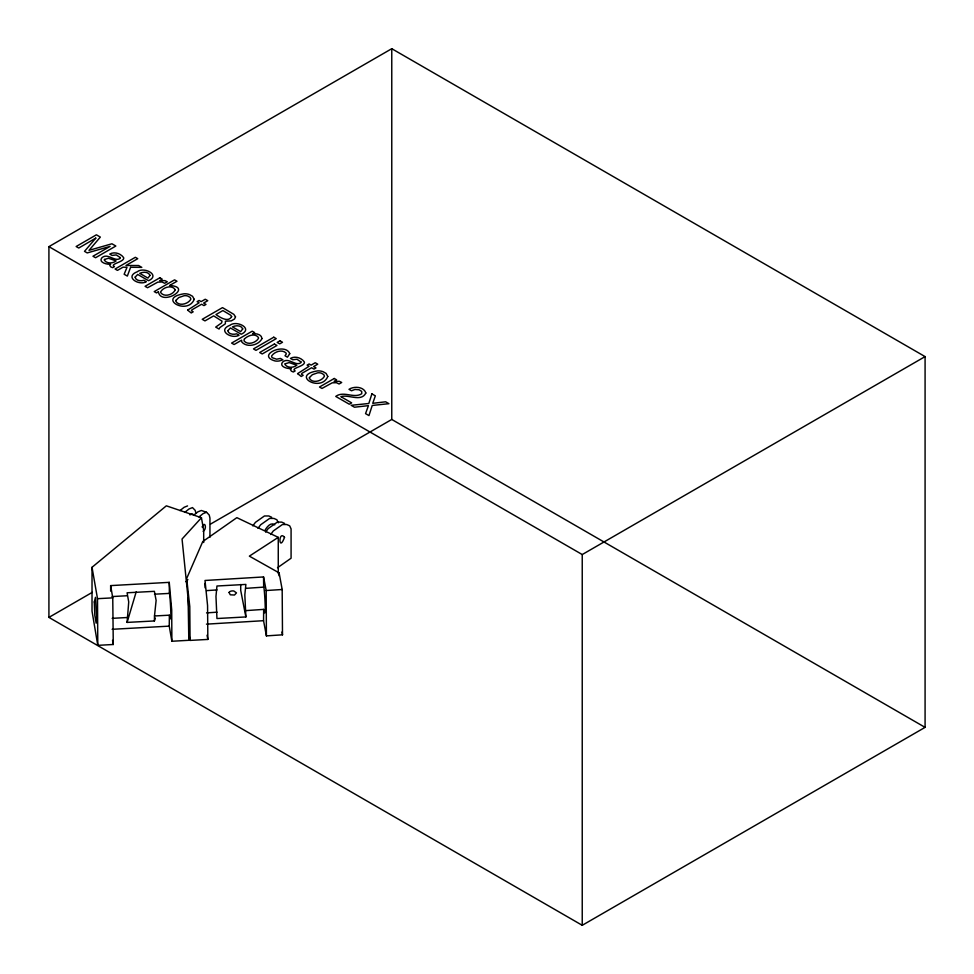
<?xml version="1.0" encoding="UTF-8"?>
<svg xmlns="http://www.w3.org/2000/svg" width="974" height="974" viewBox="0 0 974 974"><rect width="100%" height="100%" fill="white"/><g stroke="black" fill="none" stroke-linecap="round" stroke-linejoin="round"><path stroke-width="1.46" d="M245.874 616.944L244.827 594.846L245.874 584.424L216.946 586.007L215.972 596.429L216.946 618.527L245.874 616.944L240.712 590.378L240.712 584.51M266.182 590.524L266.413 635.888L282.497 634.817L282.18 589.501L279.112 572.87L249.356 556.142L278.26 537.356L236.852 517.657L202.762 541.556L186.679 578.471L189.784 606.571L190.076 640.405L207.839 639.431L207.572 605.584L205.003 580.48L263.552 576.949L266.182 590.524L282.18 589.501M92.019 567.294L97.51 598.681L97.79 645.348L113.276 644.496L112.753 597.866L110.646 585.605L169.245 582.355L171.716 610.028L171.874 641.257L188.822 640.295L188.116 598.645L182.053 539.024L201.448 517.73L166.347 505.823L92.019 567.294L92.019 611.075L97.79 645.348M266.413 635.888L263.552 620.694L263.674 609.395L245.874 610.613M171.874 641.257L169.245 626.136L169.379 615.191L154.501 615.97L154.379 620.949L127.095 622.41L128.726 601.956L127.095 592.789L154.379 591.328L156.12 600.386L154.501 615.97M279.039 575.78L279.112 572.87M127.095 622.41L136.19 591.851M154.379 620.949L155.28 618.088M202.105 526.995C205.124 519.933 207.182 529.259 203.116 531.305M264.965 530.428C266.608 527.214 270.845 521.699 274.753 524.803M245.874 588.345L263.674 587.127C264.368 585.459 266.803 624.626 263.674 609.395M265.634 532.084L268.203 528.578L277.334 522.113L281.669 522.101L284.615 523.428M270.711 534.507L273.268 530.988L282.423 524.523L286.758 524.523L289.692 525.85L291.08 528.906L291.08 558.224L277.505 567.732M252.826 525.887L255.432 522.344L264.441 515.976L268.787 515.964L271.709 517.279M258 528.346L260.618 524.803L269.615 518.436L273.95 518.436L276.884 519.751L278.284 522.819M154.501 594.189L169.379 593.409C169.829 590.999 172.447 630.811 169.379 615.191M185.924 581.734L187.897 579.579M189.845 514.881L192.255 513.858L193.631 514.747M179.971 510.595L184.11 507.296L187.556 505.92M184.902 512.275L189.041 508.964L192.499 507.588L195.177 510.364L195.993 513.347M193.729 515.161L197.868 511.849L201.326 510.486L206.537 512.251L209.215 515.027L209.946 518.083L209.946 537.283M198.952 516.938L203.091 513.627L206.537 512.251M48.919 246.641L391.767 48.7L925.081 356.606L925.081 727.359L582.233 925.3L48.919 617.394L48.919 246.641L582.233 554.547L925.081 356.606M48.919 617.394L92.262 592.362M210.494 524.109L391.767 419.453L925.081 727.359M206.573 590.621L217.032 589.927M206.573 612.889L217.032 612.183M206.464 624.151L263.552 620.694M112.156 596.563L127.168 595.735M112.156 618.344L127.168 617.516M112.12 629.301L169.245 626.136M97.51 598.681L112.753 597.866M207.06 635.206L207.839 639.431M190.076 640.405L188.737 633.258M281.973 631.992L282.497 634.817M201.448 517.73L203.688 530.367L203.688 542.518M112.534 640.308L113.276 644.496M188.067 597.549L188.652 605.718M169.245 582.355L169.379 593.409M263.552 576.949L263.674 587.127M205.027 583.414L205.064 587.797M110.646 585.605L110.659 591.121M582.233 554.547L582.233 925.3M391.767 48.7L391.767 419.453M278.26 537.356L278.26 573.564M94.295 601.956L94.819 615.312L96.158 623.19L96.657 615.86L95.489 597.33L94.295 601.956M289.741 353.684L287.44 357.19L285.029 355.79L286.295 353.903L285.942 352.917C281.79 349.13 274.717 351.663 271.783 355.753A4.31 2.484 0 0 0 272.367 357.738L276.604 359.211L280.451 358.432L282.862 359.832L279.587 360.879A7.171 4.139 0 0 1 275.009 360.952C255.76 355.376 285.297 341.947 289.741 353.684M187.629 310.134L191.221 312.958L193.181 311.826L191.452 310.706L191.963 309.805L201.618 304.241L203.98 305.605L206.001 304.424L203.639 303.06L207.766 300.686L205.258 299.237L201.131 301.611L199.134 300.455L197.101 301.636L199.098 302.792L187.629 310.134M297.606 373.626L301.209 376.463L303.17 375.331L301.441 374.211L301.952 373.31L311.607 367.734L313.957 369.097L315.99 367.928L313.628 366.565L317.755 364.179L315.247 362.73L311.12 365.116L309.111 363.959L307.09 365.128L309.087 366.285L297.606 373.626M135.155 277.14C135.605 280.853 141.035 281.255 143.933 280.305L146.368 281.717C138.844 286.052 124.002 276.811 137.371 271.709C143.799 266.426 160.953 274.997 148.535 280.707L137.711 274.449L135.155 277.14M227.867 330.673C228.306 334.374 233.736 334.776 236.633 333.826L239.08 335.239C231.544 339.573 216.703 330.332 230.071 325.231C236.499 319.947 253.654 328.518 241.248 334.228L230.412 327.97L227.867 330.673M284.518 537.331C278.613 553.269 278.247 529.613 284.518 537.331M120.216 257.574L120.143 258.39C114.689 262.347 107.603 252.266 101.783 257.891C98.264 262.542 107.335 264.709 110.659 264.185L109.721 265.232L110.683 266.827L112.643 267.68L114.469 266.608C109.125 264.112 123.381 262.189 123.735 258.317L123.601 257.586C120.691 253.41 114.323 251.426 109.758 254.068L112.071 255.407L116.271 254.932L120.216 257.574M300.917 361.89L300.844 362.718C295.39 366.674 288.304 356.581 282.484 362.218C278.954 366.869 288.036 369.036 291.36 368.513L290.422 369.548L291.384 371.155L293.344 371.995L295.171 370.936C289.826 368.44 304.083 366.516 304.436 362.645L304.302 361.914C301.392 357.738 295.025 355.753 290.459 358.395L292.772 359.735L296.973 359.26L300.917 361.89M175.88 300.442L175.795 301.185C178.924 306.761 188.542 303.961 190.916 299.055L190.125 297.423L187.897 296.108A4.785 2.764 0 0 0 184.013 295.755L178.79 297.569L175.88 300.442M309.452 377.559L309.355 378.289C312.484 383.878 322.102 381.077 324.476 376.159L323.697 374.527L321.457 373.225A4.785 2.764 0 0 0 317.573 372.859L312.35 374.686L309.452 377.559M235.501 316.806L234.527 319.009L231.252 320.884L225.396 321.189L225.347 323.818L219.881 327.544L219.065 329.042L215.692 327.094L221.609 322.918L222.011 321.128L213.671 315.88L204.966 320.896L202.227 319.314L222.498 307.614L233.833 314.346L235.501 316.806M175.223 289.765C173.311 294.708 164.302 297.594 160.759 292.675L160.71 291.774C163.182 287.16 172.24 284.505 175.223 289.765M158.397 291.835C161.112 306.834 194.033 287.013 169.622 285.492L176.976 281.243L174.565 279.855L154.209 291.603L156.51 292.918L158.397 291.835M194.228 299.335C187.398 315.905 156.571 298.007 184.013 293.795A8.632 4.98 0 0 1 189.65 294.659L192.56 296.303L194.228 299.335M229.048 592.46L230.266 594.797L234.466 595.041L236.487 592.886L233.809 590.987A3.847 2.216 0 0 0 229.754 591.693L229.048 592.46M327.788 376.451C320.97 393.021 290.13 375.112 317.573 370.899A8.632 4.98 0 0 1 323.21 371.764L326.12 373.419L327.788 376.451M104.486 259.461L104.34 260.216C106.872 263.869 112.85 263.589 116.101 260.91L108.467 258.256L104.486 259.461M285.187 363.789L285.041 364.544C287.573 368.196 293.551 367.916 296.802 365.238L289.168 362.584L285.187 363.789M150.033 275.399L147.963 278.089L139.745 273.353C142.861 271.746 148.559 271.49 150.033 275.399M242.733 328.92L240.663 331.61L232.457 326.874C235.562 325.267 241.26 325.012 242.733 328.92M231.642 316.647C228.293 322.905 219.747 317.232 215.96 314.553L222.888 310.56L230.753 315.223L231.642 316.647M365.847 392.997C361.147 402.432 348.595 394.093 340.863 396.649L351.663 402.883L349.313 404.234L335.738 396.406C343.773 390.501 354.025 398.938 361.756 393.691L361.719 391.426L359.126 389.77L354.962 389.454L351.504 390.781L348.984 389.32C354.037 386.021 363.838 386.532 365.847 392.997M261.982 338.562C258.804 345.344 246.726 348.083 241.698 341.837L241.649 340.157L234.101 344.528L231.605 343.091L252.217 331.184L254.64 332.584L252.68 333.717C256.125 333.4 261.689 334.289 261.982 338.562M371.898 393.861L368.817 403.492L351.164 405.306L354.475 407.217L368.428 405.647L365.554 413.621L368.963 415.581L372.226 405.464L388.918 403.686L385.643 401.799L372.75 403.309L375.331 395.846L371.898 393.861M130.613 267.29L127.338 276.08L124.161 274.254L127.01 267.278L123.016 267.18L117.464 270.382L115.078 269.007L135.362 257.294L137.748 258.682L125.975 265.476L138.625 265.525L141.802 267.363L130.613 267.29M244.364 339.074L244.011 340.851C247.639 345.526 255.821 342.86 258.475 338.416L258.451 337.515C255.03 332.828 247.688 335.543 244.364 339.074M95.781 238.119L84.507 251.353L87.222 252.923L110.111 246.385L92.956 256.235L95.562 257.733L115.845 246.032L111.949 243.78L89.024 250.342L100.334 237.084L96.402 234.807L76.13 246.519L78.748 248.029L95.781 238.119M159.846 277.785L145.065 286.319L147.549 287.744L157.788 282.131L161.976 281.997L164.679 283.288L167.297 281.778L164.91 280.634L159.651 280.622L162.208 279.136L159.846 277.785M273.767 337.211L253.483 348.911L255.979 350.348L276.251 338.635L273.767 337.211M274.412 344.005L259.705 352.503L262.225 353.964L276.945 345.466L274.412 344.005M279.976 340.79L277.164 342.422L279.684 343.871L282.509 342.251L279.976 340.79M334.265 378.484L319.484 387.019L321.968 388.443L332.207 382.831L336.395 382.697L339.098 383.999L341.716 382.478L339.329 381.333L334.07 381.321L336.627 379.848L334.265 378.484"/></g></svg>
